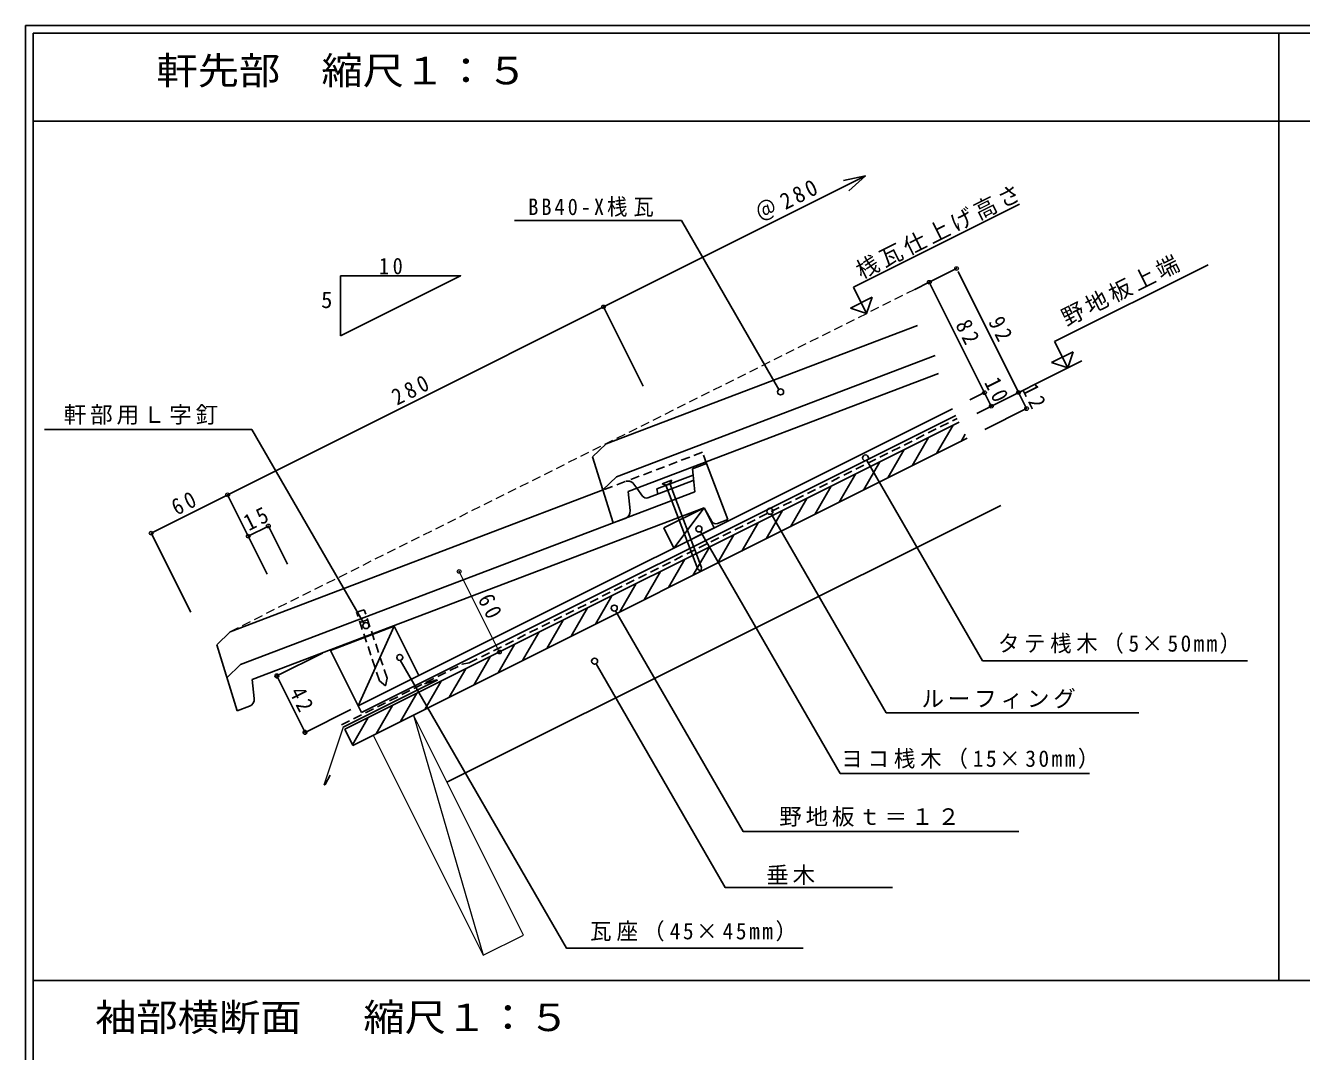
# Model space of a CAD drawing. Units: millimetres, scale not verified. Extents: x -2040 to -50, y -944 to 1841.
# Drawn here: x -2040 to -1190, y 1157 to 1841 of the extents above; entities that cross this region are included whole.
import ezdxf
from ezdxf.enums import TextEntityAlignment as Align

# ---------------------------------------------------------------- set-up
doc = ezdxf.new("R2010")
doc.units = ezdxf.units.MM
doc.header["$LTSCALE"] = 5
doc.header["$PDMODE"] = 32
doc.header["$PDSIZE"] = 2.5
doc.linetypes.add('DASHED1', pattern=[1.8, 1.2, -0.6])
for name, color, linetype in [('4-0', 7, 'Continuous'), ('4-1', 4, 'Continuous'), ('4-2', 7, 'DASHED1'), ('4-3', 6, 'Continuous'), ('4-4', 6, 'DASHED1'), ('4-5', 2, 'Continuous'), ('4-6', 3, 'Continuous'), ('4-B', 2, 'Continuous')]:
    doc.layers.add(name, color=color, linetype=linetype)
doc.layers.add('4-7', color=6, linetype='Continuous', lineweight=18)
doc.styles.add('ＭＳ ゴシック', font='')
doc.styles.get('ＭＳ ゴシック').set_extended_font_data('MS Gothic')

msp = doc.modelspace()

# ---------------------------------------------------------------- linework, layer by layer
at = {"layer": '4-0'}
for p, q in [((-50.483, 1840.537), (-2040.483, 1840.537)), ((-2040.483, 490.538), (-2040.483, 1840.537)), ((-1956.793, 1502.314), (-1480.836, 1740.292)), ((-1480.836, 1740.292), (-1495.532, 1737.285)), ((-1480.836, 1740.292), (-1492.059, 1730.34)), ((-1488.891, 1666.137), (-1378.353, 1721.405)), ((-1603.512, 1710.525), (-1714.617, 1710.525)), ((-1603.512, 1710.525), (-1538.564, 1598.033)), ((-1438.383, 1669.485), (-1420.231, 1678.56)), ((-1419.209, 1676.514), (-1378.939, 1595.973)), ((-1354.929, 1629.882), (-1252.665, 1681.014)), ((-1830.687, 1633.814), (-1830.687, 1673.814)), ((-1488.891, 1666.137), (-1480.129, 1648.612)), ((-1448.113, 1664.62), (-1438.383, 1669.485)), ((-1397.089, 1586.897), (-1438.383, 1669.485)), ((-1490.938, 1652.215), (-1476.526, 1659.421)), ((-1629.004, 1600.221), (-1655.399, 1653.011)), ((-1354.929, 1629.882), (-1346.167, 1612.358)), ((-1406.819, 1582.033), (-1336.741, 1617.071)), ((-1356.976, 1615.961), (-1342.564, 1623.167)), ((-1411.312, 1591.02), (-1401.583, 1595.885)), ((-1433.479, 1555.286), (-1422.59, 1574.146)), ((-1889.625, 1571.285), (-2027.905, 1571.285)), ((-1889.625, 1571.285), (-1814.953, 1441.948)), ((-1449.712, 1547.169), (-1438.822, 1566.03)), ((-1417.246, 1563.402), (-1414.448, 1568.248)), ((-1465.945, 1539.053), (-1455.056, 1557.914)), ((-1482.178, 1530.936), (-1471.288, 1549.797)), ((-1498.411, 1522.819), (-1487.522, 1541.681)), ((-1616.267, 1535.178), (-1610.011, 1537.538)), ((-1616.267, 1535.178), (-1613.788, 1534.307)), ((-1613.788, 1534.307), (-1611.273, 1535.255)), ((-1611.273, 1535.255), (-1610.011, 1537.538)), ((-1514.644, 1514.703), (-1503.755, 1533.564)), ((-1879.443, 1475.001), (-1905.838, 1527.791)), ((-1530.878, 1506.586), (-1519.988, 1525.448)), ((-1547.111, 1498.47), (-1536.221, 1517.331)), ((-1543.676, 1515.039), (-1467.153, 1382.497)), ((-1892.102, 1500.319), (-1878.685, 1507.028)), ((-1866.026, 1481.71), (-1878.685, 1507.028)), ((-1563.344, 1490.353), (-1552.455, 1509.215)), ((-1930.398, 1449.524), (-1956.793, 1502.314)), ((-1590.913, 1503.305), (-1497.804, 1342.035)), ((-1579.577, 1482.236), (-1568.688, 1501.098)), ((-1595.81, 1474.12), (-1584.921, 1492.981)), ((-1612.043, 1466.003), (-1601.154, 1484.864)), ((-1628.276, 1457.886), (-1617.387, 1476.748)), ((-1644.51, 1449.77), (-1633.62, 1468.632)), ((-1660.743, 1441.653), (-1649.853, 1460.515)), ((-1676.976, 1433.537), (-1666.086, 1452.398)), ((-1693.21, 1425.42), (-1682.32, 1444.282)), ((-1709.442, 1417.304), (-1698.552, 1436.165)), ((-1741.908, 1401.071), (-1731.019, 1419.932)), ((-1725.675, 1409.187), (-1714.786, 1428.049)), ((-1758.14, 1392.955), (-1747.252, 1411.815)), ((-1774.371, 1384.839), (-1763.484, 1403.7)), ((-1790.603, 1376.724), (-1779.715, 1395.584)), ((-1806.834, 1368.608), (-1795.947, 1387.469)), ((-1822.597, 1361.305), (-1812.178, 1379.353)), ((-1467.153, 1382.497), (-1298.871, 1382.497)), ((-1497.804, 1342.035), (-1331.647, 1342.035))]:
    msp.add_line(p, q, dxfattribs=at)
at = {"layer": '4-0', "color": 2}
for p in [(-55.483, 1835.537), (-2035.483, 495.538)]:
    msp.add_line(p, (-2035.483, 1835.537), dxfattribs=at)
at = {"layer": '4-0', "color": 4}
for p, q in [((-1205.483, 1835.537), (-1205.483, 1204.218)), ((-55.483, 1776.819), (-2035.483, 1776.819)), ((-55.483, 1204.218), (-2035.483, 1204.218))]:
    msp.add_line(p, q, dxfattribs=at)
at = {"layer": '4-0'}
for points in [[(-1830.687, 1633.814), (-1750.687, 1673.814), (-1830.687, 1673.814)], [(-1490.938, 1652.215), (-1480.129, 1648.612), (-1476.526, 1659.421)], [(-1356.976, 1615.961), (-1346.167, 1612.358), (-1342.564, 1623.167)], [(-1401.452, 1571.299), (-1373.571, 1585.239), (-1378.938, 1595.973)], [(-1479.954, 1550.681), (-1402.883, 1417.191), (-1226.478, 1417.191)], [(-1590.638, 1476.706), (-1592.684, 1478.321), (-1613.805, 1534.3)], [(-1590.638, 1476.706), (-1590.169, 1479.27), (-1611.29, 1535.248)], [(-1647.368, 1450.526), (-1562.48, 1303.495), (-1378.796, 1303.495)], [(-1790.875, 1417.622), (-1680.028, 1225.632), (-1522.467, 1225.632)], [(-1660.395, 1415.199), (-1574.282, 1266.047), (-1462.88, 1266.047)]]:
    msp.add_lwpolyline(points, dxfattribs=at)
for centre in [(-1537.421, 1596.392), (-1480.889, 1552.449), (-1544.575, 1516.826), (-1544.575, 1516.826), (-1591.812, 1505.092), (-1648.267, 1452.313), (-1813.708, 1440.631), (-1791.152, 1419.422), (-1661.372, 1416.944)]:
    msp.add_circle(centre, 2, dxfattribs=at)
at = {"layer": '4-1'}
for p, q in [((-1818.808, 1387.272), (-1422.93, 1585.211)), ((-1827.731, 1371.576), (-1418.435, 1576.224)), ((-1816.573, 1382.8), (-1420.693, 1580.74)), ((-1822.365, 1360.842), (-1413.069, 1565.491)), ((-1759.755, 1336.246), (-1390.708, 1520.769)), ((-1588.42, 1519.237), (-1615.326, 1505.784)), ((-1588.42, 1519.237), (-1608.6, 1492.331)), ((-1588.42, 1519.237), (-1581.694, 1505.784)), ((-1615.326, 1505.784), (-1608.6, 1492.331)), ((-1794.951, 1440.182), (-1837.227, 1424.109)), ((-1842.562, 1422.353), (-1873.076, 1407.096)), ((-1818.808, 1387.271), (-1837.227, 1424.109)), ((-1766.379, 1404.547), (-1774.753, 1401.849)), ((-1816.573, 1382.8), (-1818.808, 1387.272)), ((-1822.365, 1360.842), (-1827.731, 1371.576)), ((-1840.867, 1334.772), (-1837.56, 1340.942))]:
    msp.add_line(p, q, dxfattribs=at)
for points in [[(-1778.559, 1407.396), (-1794.951, 1440.182), (-1818.808, 1387.272)], [(-1823.779, 1384.787), (-1854.293, 1369.53), (-1873.076, 1407.096)], [(-1766.379, 1404.547), (-1766.23, 1404.219), (-1828.869, 1372.973)]]:
    msp.add_lwpolyline(points, dxfattribs=at)
msp.add_arc((-1841.167, 1335.019), 0.388, 177.21877, 320.58319, dxfattribs=at)
for p in [(-1873.076, 1407.096), (-1854.293, 1369.53)]:
    msp.add_point(p, dxfattribs=at)
at = {"layer": '4-2'}
for p, q in [((-1799.59, 1405.67), (-1814.859, 1451.276)), ((-1817.658, 1442.703), (-1812.56, 1444.41)), ((-1800.721, 1400.582), (-1804.688, 1403.963)), ((-1800.721, 1400.582), (-1799.59, 1405.67))]:
    msp.add_line(p, q, dxfattribs=at)
msp.add_lwpolyline([(-1804.688, 1403.963), (-1819.957, 1449.569), (-1814.859, 1451.276)], dxfattribs=at)
at = {"layer": '4-3'}
for p, q in [((-1446.14, 1640.738), (-1653.7, 1561.826)), ((-1646.862, 1539.895), (-1434.411, 1620.667)), ((-1432.177, 1608.645), (-1639.004, 1530.013)), ((-1653.7, 1561.826), (-1662.669, 1553.053)), ((-1648.956, 1509.067), (-1662.669, 1553.053)), ((-1646.863, 1539.897), (-1655.832, 1531.124)), ((-1596.119, 1545.129), (-1595.7, 1541.009)), ((-1655.557, 1531.113), (-1904.14, 1436.606)), ((-1633.225, 1532.237), (-1629.372, 1526.898)), ((-1625.864, 1525.846), (-1595.765, 1537.289)), ((-1619.91, 1531.804), (-1619.306, 1528.34)), ((-1897.302, 1414.675), (-1594.555, 1529.777)), ((-1637.711, 1517.318), (-1639.004, 1530.013)), ((-1588.42, 1519.237), (-1889.443, 1404.792)), ((-1588.42, 1519.237), (-1583.187, 1510.01)), ((-1640.917, 1512.124), (-1648.956, 1509.067)), ((-1572.542, 1511.328), (-1579.502, 1508.682)), ((-1904.14, 1436.606), (-1913.109, 1427.833)), ((-1899.396, 1383.847), (-1913.109, 1427.833)), ((-1897.302, 1414.677), (-1906.272, 1405.904)), ((-1888.15, 1392.098), (-1889.443, 1404.792)), ((-1891.356, 1386.904), (-1899.396, 1383.847))]:
    msp.add_line(p, q, dxfattribs=at)
for points in [[(-1596.119, 1545.129), (-1586.747, 1548.692), (-1572.542, 1511.328)], [(-1619.91, 1531.804), (-1595.7, 1541.009), (-1594.555, 1529.777)]]:
    msp.add_lwpolyline(points, dxfattribs=at)
for centre, radius, start, end in [((-1626.933, 1528.658), 3.008, 215.81604, 290.81606), ((-1642.698, 1516.81), 5.013, 290.81606, 5.81606), ((-1642.698, 1516.81), 5.013, 290.81606, 5.81606), ((-1580.571, 1511.494), 3.008, 209.56219, 290.81606), ((-1580.571, 1511.494), 3.008, 209.56219, 290.81606), ((-1893.138, 1391.59), 5.013, 290.81606, 5.81606)]:
    msp.add_arc(centre, radius, start, end, dxfattribs=at)
at = {"layer": '4-4'}
for p, q in [((-1744.859, 1415.817), (-1419.773, 1578.72)), ((-1589.577, 1556.137), (-1637.32, 1537.986)), ((-1586.747, 1548.692), (-1589.577, 1556.137)), ((-1640.993, 1536.651), (-1655.557, 1531.113)), ((-1635.146, 1534.898), (-1633.225, 1532.237)), ((-1830.085, 1374.439), (-1749.601, 1414.884)), ((-1749.601, 1414.884), (-1744.859, 1415.817))]:
    msp.add_line(p, q, dxfattribs=at)
msp.add_arc((-1639.212, 1531.964), 5.013, 35.81604, 110.81606, dxfattribs=at)
at = {"layer": '4-6'}
msp.add_line((-1581.694, 1505.784), (-1608.6, 1492.331), dxfattribs=at)
at = {"layer": '4-7', "color": 7, "linetype": 'DASHED1'}
msp.add_line((-1448.113, 1664.62), (-1904.142, 1436.611), dxfattribs=at)
at = {"layer": '4-7', "color": 7}
for p, q in [((-1724.762, 1423.06), (-1751.615, 1476.77)), ((-1751.615, 1476.77), (-1751.615, 1476.77)), ((-1724.762, 1423.06), (-1724.762, 1423.06)), ((-1708.833, 1234.401), (-1782.116, 1380.967)), ((-1782.116, 1380.967), (-1735.666, 1220.985)), ((-1828.869, 1372.973), (-1841.554, 1335.038)), ((-1808.949, 1367.551), (-1735.666, 1220.985)), ((-1735.666, 1220.985), (-1708.833, 1234.401))]:
    msp.add_line(p, q, dxfattribs=at)
for p in [(-1420.231, 1678.56), (-1438.383, 1669.485), (-1655.399, 1653.011), (-1401.583, 1595.885), (-1378.938, 1595.973), (-1397.089, 1586.897), (-1373.571, 1585.239), (-1905.838, 1527.791), (-1878.686, 1507.028), (-1956.793, 1502.314), (-1892.102, 1500.319), (-1751.615, 1476.77), (-1724.762, 1423.06)]:
    msp.add_point(p, dxfattribs=at)

# ---------------------------------------------------------------- texts
at = {"layer": '4-5', "style": 'ＭＳ ゴシック'}
msp.add_text('5', height=11, dxfattribs=at).set_placement((-1843.535, 1648.955), align=Align.BOTTOM_LEFT)
at = {"layer": '4-5', "char_height": 11, "attachment_point": 7, "style": 'ＭＳ ゴシック'}
for s, insert, rotation in [('\\T1.29;\\W0.95;＠280', (-1550.303, 1708.354), 26.565), ('\\T1.17;桟瓦仕上げ高さ', (-1483.248, 1670.372), 26.565), ('\\T1.17;野地板上端', (-1346.356, 1638.979), 26.565), ('\\T1.36;\\W0.9;82', (-1421.381, 1641.07), 296.566), ('\\T1.36;\\W0.9;92', (-1399.447, 1643.125), 296.566), ('\\T1.37;\\W0.9;280', (-1792.917, 1587.047), 26.565), ('\\T1.36;\\W0.9;10', (-1402.149, 1602.605), 296.566), ('\\T1.36;\\W0.9;12', (-1377.017, 1598.357), 296.564), ('\\T1.36;\\W0.9;60', (-1939.701, 1513.655), 26.564), ('\\T1.36;\\W0.9;15', (-1891.594, 1503.368), 26.564), ('\\T1.36;\\W0.9;42', (-1864.9, 1396.334), 296.566)]:
    msp.add_mtext(s, dxfattribs=dict(at, insert=insert, rotation=rotation))
for s, insert in [('\\T1.3;\\W0.9;BB40-X桟瓦', (-1705.559, 1713.044)), ('\\T1.36;\\W0.9;10', (-1805.065, 1674.614)), ('\\T1.17;軒部用Ｌ字釘', (-2014.964, 1574.463)), ('\\T1.22;\\W0.95;タテ桟木（5×50mm）', (-1392.641, 1421.871)), ('\\T1.17;ルーフィング', (-1443.578, 1385.358)), ('\\T1.23;\\W0.95;ヨコ桟木（15×30mm）', (-1497.056, 1345.134)), ('\\T1.17;野地板ｔ＝１２', (-1538.362, 1306.682)), ('\\T1.17;垂木', (-1547.002, 1267.797)), ('\\T1.24;\\W0.95;瓦座（45×45mm）', (-1664.361, 1230.154))]:
    msp.add_mtext(s, dxfattribs=dict(at, insert=insert))
at = {"layer": '4-7', "color": 2, "insert": (-1739.586, 1458.301), "char_height": 11, "attachment_point": 7, "rotation": 296.564, "style": 'ＭＳ ゴシック'}
msp.add_mtext('\\T1.36;\\W0.9;60', dxfattribs=at)
at = {"layer": '4-B', "style": 'ＭＳ ゴシック', "width": 1.1}
for s, p in [('軒先部  縮尺１：５', (-1953.28, 1795.821)), ('袖部横断面\u3000 縮尺１：５', (-1994.11, 1164.966))]:
    msp.add_text(s, height=18.33, dxfattribs=at).set_placement(p, align=Align.BOTTOM_LEFT)

doc.saveas('drawing.dxf')
